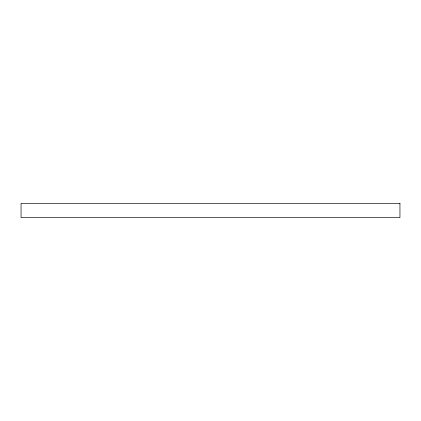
<?xml version="1.0" encoding="UTF-8"?>
<svg xmlns="http://www.w3.org/2000/svg" width="421" height="421" viewBox="0 0 421 421"><rect width="100%" height="100%" fill="white"/><g stroke="black" fill="none" stroke-linecap="round" stroke-linejoin="round"><path stroke-width="0.63" d="M399.95 203.354L21.05 203.354L21.05 217.646L399.95 217.646L399.95 203.354"/></g></svg>
